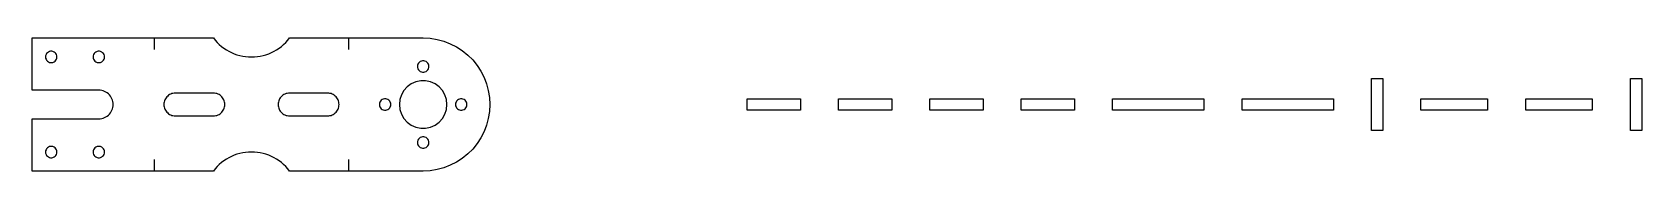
# Model space of a CAD drawing. Header units: metres. Extents: x -115 to 730, y -35 to 35.
import ezdxf

# ---------------------------------------------------------------- set-up
doc = ezdxf.new("R2010")
doc.units = ezdxf.units.M
doc.layers.add('BEND_LINES', color=1, linetype='Continuous')
doc.layers.add('CUT', color=3, linetype='Continuous')

msp = doc.modelspace()

# ---------------------------------------------------------------- linework, layer by layer
at = {"layer": 'BEND_LINES'}
for p, q in [((-51, 29), (-51, 35)), ((51, 35), (51, 29)), ((-51, -35), (-51, -29)), ((51, -29), (51, -35))]:
    msp.add_line(p, q, dxfattribs=at)
at = {"layer": 'CUT'}
for points in [[(-73.062, 2.318), (-73.343, 3.051), (-73.699, 3.75), (-74.127, 4.408), (-74.621, 5.018), (-75.176, 5.574), (-75.786, 6.068), (-76.445, 6.495), (-77.144, 6.852), (-77.877, 7.133), (-78.635, 7.336), (-79.411, 7.459), (-80.195, 7.5), (-115.195, 7.5), (-115.195, 35), (-67.195, 35), (-48, 35), (-20, 35), (-19.035, 33.793), (-17.997, 32.648), (-16.891, 31.569), (-15.72, 30.561), (-14.489, 29.627), (-13.203, 28.771), (-11.866, 27.996), (-10.484, 27.304), (-9.062, 26.7), (-7.605, 26.185), (-6.119, 25.76), (-4.61, 25.429), (-3.083, 25.191), (-1.545, 25.048), (0, 25), (1.545, 25.048), (3.083, 25.191), (4.61, 25.429), (6.119, 25.76), (7.605, 26.185), (9.062, 26.7), (10.484, 27.304), (11.866, 27.996), (13.203, 28.771), (14.489, 29.627), (15.72, 30.561), (16.891, 31.569), (17.997, 32.648), (19.035, 33.793), (20, 35), (48, 35), (67.195, 35), (90.195, 35), (93.853, 34.808), (97.472, 34.235), (101.01, 33.287), (104.43, 31.974), (107.695, 30.311), (110.767, 28.316), (113.614, 26.01), (116.205, 23.42), (118.51, 20.572), (120.506, 17.5), (122.169, 14.236), (123.482, 10.816), (124.43, 7.277), (125.003, 3.658), (125.195, 0), (125.003, -3.658), (124.43, -7.277), (123.482, -10.816), (122.169, -14.236), (120.506, -17.5), (118.51, -20.572), (116.205, -23.42), (113.614, -26.01), (110.767, -28.316), (107.695, -30.311), (104.43, -31.974), (101.01, -33.287), (97.472, -34.235), (93.853, -34.808), (90.195, -35), (67.195, -35), (48, -35), (20, -35), (19.035, -33.793), (17.997, -32.648), (16.891, -31.569), (15.72, -30.561), (14.489, -29.627), (13.203, -28.771), (11.866, -27.996), (10.484, -27.304), (9.062, -26.7), (7.605, -26.185), (6.119, -25.76), (4.61, -25.429), (3.083, -25.191), (1.545, -25.048), (0, -25), (-1.545, -25.048), (-3.083, -25.191), (-4.61, -25.429), (-6.119, -25.76), (-7.605, -26.185), (-9.062, -26.7), (-10.484, -27.304), (-11.866, -27.996), (-13.203, -28.771), (-14.489, -29.627), (-15.72, -30.561), (-16.891, -31.569), (-17.997, -32.648), (-19.035, -33.793), (-20, -35), (-48, -35), (-67.195, -35), (-115.195, -35), (-115.195, -7.5), (-80.195, -7.5), (-79.411, -7.459), (-78.635, -7.336), (-77.877, -7.133), (-77.144, -6.852), (-76.445, -6.495), (-75.786, -6.068), (-75.176, -5.574), (-74.621, -5.018), (-74.127, -4.408), (-73.699, -3.75), (-73.343, -3.051), (-73.062, -2.318), (-72.859, -1.559), (-72.736, -0.784), (-72.695, 0), (-72.736, 0.784), (-72.859, 1.559), (-73.062, 2.318)], [(-107.622, 23.237), (-107.202, 22.771), (-106.695, 22.402), (-106.122, 22.147), (-105.508, 22.016), (-104.881, 22.016), (-104.268, 22.147), (-103.695, 22.402), (-103.187, 22.771), (-102.768, 23.237), (-102.454, 23.78), (-102.26, 24.376), (-102.195, 25), (-102.26, 25.624), (-102.454, 26.22), (-102.768, 26.763), (-103.187, 27.229), (-103.695, 27.598), (-104.268, 27.853), (-104.881, 27.984), (-105.508, 27.984), (-106.122, 27.853), (-106.695, 27.598), (-107.202, 27.229), (-107.622, 26.763), (-107.935, 26.22), (-108.129, 25.624), (-108.195, 25), (-108.129, 24.376), (-107.935, 23.78), (-107.622, 23.237)], [(-82.202, 22.771), (-81.695, 22.402), (-81.122, 22.147), (-80.508, 22.016), (-79.881, 22.016), (-79.268, 22.147), (-78.695, 22.402), (-78.187, 22.771), (-77.768, 23.237), (-77.454, 23.78), (-77.26, 24.376), (-77.195, 25), (-77.26, 25.624), (-77.454, 26.22), (-77.768, 26.763), (-78.187, 27.229), (-78.695, 27.598), (-79.268, 27.853), (-79.881, 27.984), (-80.508, 27.984), (-81.122, 27.853), (-81.695, 27.598), (-82.202, 27.229), (-82.622, 26.763), (-82.935, 26.22), (-83.129, 25.624), (-83.195, 25), (-83.129, 24.376), (-82.935, 23.78), (-82.622, 23.237), (-82.202, 22.771)], [(87.454, 21.22), (87.26, 20.624), (87.195, 20), (87.26, 19.376), (87.454, 18.78), (87.768, 18.237), (88.187, 17.771), (88.695, 17.402), (89.268, 17.147), (89.881, 17.016), (90.508, 17.016), (91.122, 17.147), (91.695, 17.402), (92.202, 17.771), (92.622, 18.237), (92.935, 18.78), (93.129, 19.376), (93.195, 20), (93.129, 20.624), (92.935, 21.22), (92.622, 21.763), (92.202, 22.229), (91.695, 22.598), (91.122, 22.853), (90.508, 22.984), (89.881, 22.984), (89.268, 22.853), (88.695, 22.598), (88.187, 22.229), (87.768, 21.763), (87.454, 21.22)], [(77.695, 0), (77.968, -2.599), (78.775, -5.084), (80.082, -7.347), (81.831, -9.289), (83.945, -10.825), (86.332, -11.888), (88.888, -12.432), (91.501, -12.432), (94.057, -11.888), (96.445, -10.825), (98.559, -9.289), (100.307, -7.347), (101.614, -5.084), (102.422, -2.599), (102.695, 0), (102.422, 2.599), (101.614, 5.084), (100.307, 7.347), (98.559, 9.289), (96.445, 10.825), (94.057, 11.888), (91.501, 12.432), (88.888, 12.432), (86.332, 11.888), (83.945, 10.825), (81.831, 9.289), (80.082, 7.347), (78.775, 5.084), (77.968, 2.599), (77.695, 0)], [(594.389, 13.75), (594.389, -13.75), (588.389, -13.75), (588.389, 13.75), (594.389, 13.75)], [(730.389, 13.75), (730.389, -13.75), (724.389, -13.75), (724.389, 13.75), (730.389, 13.75)], [(-14, 0), (-14.033, 0.627), (-14.131, 1.247), (-14.294, 1.854), (-14.519, 2.44), (-14.804, 3), (-15.146, 3.527), (-15.541, 4.015), (-15.985, 4.459), (-16.473, 4.854), (-17, 5.196), (-17.56, 5.481), (-18.146, 5.706), (-18.753, 5.869), (-19.373, 5.967), (-20, 6), (-40, 6), (-40.627, 5.967), (-41.247, 5.869), (-41.854, 5.706), (-42.44, 5.481), (-43, 5.196), (-43.527, 4.854), (-44.015, 4.459), (-44.459, 4.015), (-44.854, 3.527), (-45.196, 3), (-45.481, 2.44), (-45.706, 1.854), (-45.869, 1.247), (-45.967, 0.627), (-46, 0), (-45.967, -0.627), (-45.869, -1.247), (-45.706, -1.854), (-45.481, -2.44), (-45.196, -3), (-44.854, -3.527), (-44.459, -4.015), (-44.015, -4.459), (-43.527, -4.854), (-43, -5.196), (-42.44, -5.481), (-41.854, -5.706), (-41.247, -5.869), (-40.627, -5.967), (-40, -6), (-20, -6), (-19.373, -5.967), (-18.753, -5.869), (-18.146, -5.706), (-17.56, -5.481), (-17, -5.196), (-16.473, -4.854), (-15.985, -4.459), (-15.541, -4.015), (-15.146, -3.527), (-14.804, -3), (-14.519, -2.44), (-14.294, -1.854), (-14.131, -1.247), (-14.033, -0.627), (-14, 0)], [(14.033, 0.627), (14, 0), (14.033, -0.627), (14.131, -1.247), (14.294, -1.854), (14.519, -2.44), (14.804, -3), (15.146, -3.527), (15.541, -4.015), (15.985, -4.459), (16.473, -4.854), (17, -5.196), (17.56, -5.481), (18.146, -5.706), (18.753, -5.869), (19.373, -5.967), (20, -6), (40, -6), (40.627, -5.967), (41.247, -5.869), (41.854, -5.706), (42.44, -5.481), (43, -5.196), (43.527, -4.854), (44.015, -4.459), (44.459, -4.015), (44.854, -3.527), (45.196, -3), (45.481, -2.44), (45.706, -1.854), (45.869, -1.247), (45.967, -0.627), (46, 0), (45.967, 0.627), (45.869, 1.247), (45.706, 1.854), (45.481, 2.44), (45.196, 3), (44.854, 3.527), (44.459, 4.015), (44.015, 4.459), (43.527, 4.854), (43, 5.196), (42.44, 5.481), (41.854, 5.706), (41.247, 5.869), (40.627, 5.967), (40, 6), (20, 6), (19.373, 5.967), (18.753, 5.869), (18.146, 5.706), (17.56, 5.481), (17, 5.196), (16.473, 4.854), (15.985, 4.459), (15.541, 4.015), (15.146, 3.527), (14.804, 3), (14.519, 2.44), (14.294, 1.854), (14.131, 1.247), (14.033, 0.627)], [(72.935, -1.22), (73.129, -0.624), (73.195, 0), (73.129, 0.624), (72.935, 1.22), (72.622, 1.763), (72.202, 2.229), (71.695, 2.598), (71.122, 2.853), (70.508, 2.984), (69.881, 2.984), (69.268, 2.853), (68.695, 2.598), (68.187, 2.229), (67.768, 1.763), (67.454, 1.22), (67.26, 0.624), (67.195, 0), (67.26, -0.624), (67.454, -1.22), (67.768, -1.763), (68.187, -2.229), (68.695, -2.598), (69.268, -2.853), (69.881, -2.984), (70.508, -2.984), (71.122, -2.853), (71.695, -2.598), (72.202, -2.229), (72.622, -1.763), (72.935, -1.22)], [(107.26, 0.624), (107.195, 0), (107.26, -0.624), (107.454, -1.22), (107.768, -1.763), (108.187, -2.229), (108.695, -2.598), (109.268, -2.853), (109.881, -2.984), (110.508, -2.984), (111.122, -2.853), (111.695, -2.598), (112.202, -2.229), (112.622, -1.763), (112.935, -1.22), (113.129, -0.624), (113.195, 0), (113.129, 0.624), (112.935, 1.22), (112.622, 1.763), (112.202, 2.229), (111.695, 2.598), (111.122, 2.853), (110.508, 2.984), (109.881, 2.984), (109.268, 2.853), (108.695, 2.598), (108.187, 2.229), (107.768, 1.763), (107.454, 1.22), (107.26, 0.624)], [(288.389, -3), (260.389, -3), (260.389, 3), (288.389, 3), (288.389, -3)], [(308.389, 3), (336.389, 3), (336.389, -3), (308.389, -3), (308.389, 3)], [(356.389, -3), (356.389, 3), (384.389, 3), (384.389, -3), (356.389, -3)], [(432.389, 3), (432.389, -3), (404.389, -3), (404.389, 3), (432.389, 3)], [(500.389, 3), (500.389, -3), (452.389, -3), (452.389, 3), (500.389, 3)], [(520.389, 3), (568.389, 3), (568.389, -3), (520.389, -3), (520.389, 3)], [(614.389, -3), (614.389, 3), (649.389, 3), (649.389, -3), (614.389, -3)], [(669.389, 3), (704.389, 3), (704.389, -3), (669.389, -3), (669.389, 3)], [(-106.122, -27.853), (-105.508, -27.984), (-104.881, -27.984), (-104.268, -27.853), (-103.695, -27.598), (-103.187, -27.229), (-102.768, -26.763), (-102.454, -26.22), (-102.26, -25.624), (-102.195, -25), (-102.26, -24.376), (-102.454, -23.78), (-102.768, -23.237), (-103.187, -22.771), (-103.695, -22.402), (-104.268, -22.147), (-104.881, -22.016), (-105.508, -22.016), (-106.122, -22.147), (-106.695, -22.402), (-107.202, -22.771), (-107.622, -23.237), (-107.935, -23.78), (-108.129, -24.376), (-108.195, -25), (-108.129, -25.624), (-107.935, -26.22), (-107.622, -26.763), (-107.202, -27.229), (-106.695, -27.598), (-106.122, -27.853)], [(-81.695, -27.598), (-81.122, -27.853), (-80.508, -27.984), (-79.881, -27.984), (-79.268, -27.853), (-78.695, -27.598), (-78.187, -27.229), (-77.768, -26.763), (-77.454, -26.22), (-77.26, -25.624), (-77.195, -25), (-77.26, -24.376), (-77.454, -23.78), (-77.768, -23.237), (-78.187, -22.771), (-78.695, -22.402), (-79.268, -22.147), (-79.881, -22.016), (-80.508, -22.016), (-81.122, -22.147), (-81.695, -22.402), (-82.202, -22.771), (-82.622, -23.237), (-82.935, -23.78), (-83.129, -24.376), (-83.195, -25), (-83.129, -25.624), (-82.935, -26.22), (-82.622, -26.763), (-82.202, -27.229), (-81.695, -27.598)], [(87.26, -20.624), (87.454, -21.22), (87.768, -21.763), (88.187, -22.229), (88.695, -22.598), (89.268, -22.853), (89.881, -22.984), (90.508, -22.984), (91.122, -22.853), (91.695, -22.598), (92.202, -22.229), (92.622, -21.763), (92.935, -21.22), (93.129, -20.624), (93.195, -20), (93.129, -19.376), (92.935, -18.78), (92.622, -18.237), (92.202, -17.771), (91.695, -17.402), (91.122, -17.147), (90.508, -17.016), (89.881, -17.016), (89.268, -17.147), (88.695, -17.402), (88.187, -17.771), (87.768, -18.237), (87.454, -18.78), (87.26, -19.376), (87.195, -20), (87.26, -20.624)]]:
    msp.add_lwpolyline(points, dxfattribs=at)

doc.saveas('drawing.dxf')
